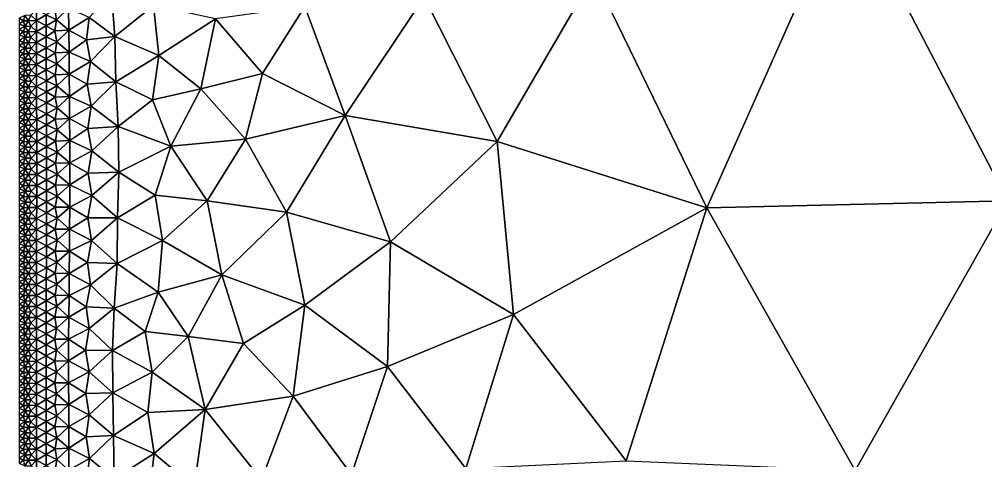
# Model space of a CAD drawing. Header units: metres. Extents: x 2 to 72, y -280 to 0.
# Drawn here: x 2 to 37.25, y -84.95 to -68.87 of the extents above; entities that cross this region are included whole.
import ezdxf

# ---------------------------------------------------------------- set-up
doc = ezdxf.new("R2010")
doc.units = ezdxf.units.M

msp = doc.modelspace()

# ---------------------------------------------------------------- linework, layer by layer
at = {"layer": 'layer', "color": 0}
for points in [[(27.0838, -75.7452), (32.2014, -64.2496), (22.9577, -67.2594)], [(38.0548, -75.4838), (32.2014, -64.2496), (27.0838, -75.7452)], [(38.0548, -75.4838), (44.5518, -65.1268), (32.2014, -64.2496)], [(19.4345, -73.3262), (22.9577, -67.2594), (16.7648, -68.0529)], [(27.0838, -75.7452), (22.9577, -67.2594), (19.4345, -73.3262)], [(5.35803, -67.9133), (4.5479, -68.8042), (5.48902, -69.5023)], [(5.35803, -67.9133), (5.48902, -69.5023), (6.8979, -68.3701)], [(6.8979, -68.3701), (5.48902, -69.5023), (7.08525, -70.1872)], [(6.8979, -68.3701), (7.08525, -70.1872), (9.15639, -68.8536)], [(16.7648, -68.0529), (12.4167, -68.4081), (13.889, -72.3788)], [(19.4345, -73.3262), (16.7648, -68.0529), (13.889, -72.3788)], [(2.19867, -68.7274), (2, -68.8311), (2.14656, -68.9286)], [(2.19867, -68.7274), (2.14656, -68.9286), (2.33674, -68.9249)], [(2.19867, -68.7274), (2.33674, -68.9249), (2.42525, -68.7229)], [(2.42525, -68.7229), (2.33674, -68.9249), (2.62935, -68.9178)], [(2.62877, -68.5176), (2.42525, -68.7229), (2.62935, -68.9178)], [(2.62877, -68.5176), (2.62935, -68.9178), (2.97971, -68.7072)], [(2.97971, -68.7072), (2.62935, -68.9178), (2.98101, -69.1074)], [(3.29538, -68.4957), (2.97971, -68.7072), (3.36049, -68.8919)], [(2.97971, -68.7072), (2.98101, -69.1074), (3.36049, -68.8919)], [(3.29538, -68.4957), (3.36049, -68.8919), (3.79337, -68.4676)], [(3.79337, -68.4676), (3.36049, -68.8919), (3.80518, -69.2669)], [(3.79337, -68.4676), (3.80518, -69.2669), (4.5479, -68.8042)], [(10.8763, -70.8496), (12.4167, -68.4081), (9.15639, -68.8536)], [(13.889, -72.3788), (12.4167, -68.4081), (10.8763, -70.8496)], [(2, -68.8311), (2, -69.0312), (2.14656, -68.9286)], [(2.14656, -68.9286), (2, -69.0312), (2.19878, -69.1277)], [(2, -69.0312), (2, -69.2314), (2.19878, -69.1277)], [(2.14656, -68.9286), (2.19878, -69.1277), (2.33674, -68.9249)], [(2.33674, -68.9249), (2.19878, -69.1277), (2.42552, -69.1232)], [(2.33674, -68.9249), (2.42552, -69.1232), (2.62935, -68.9178)], [(2.62935, -68.9178), (2.42552, -69.1232), (2.62988, -69.3182)], [(2.62935, -68.9178), (2.62988, -69.3182), (2.98101, -69.1074)], [(3.36049, -68.8919), (2.98101, -69.1074), (3.30033, -69.2959)], [(3.36049, -68.8919), (3.30033, -69.2959), (3.80518, -69.2669)], [(4.5479, -68.8042), (3.80518, -69.2669), (4.44763, -69.6187)], [(4.5479, -68.8042), (4.44763, -69.6187), (5.48902, -69.5023)], [(9.15639, -68.8536), (7.08525, -70.1872), (8.61747, -71.4013)], [(10.8763, -70.8496), (9.15639, -68.8536), (8.61747, -71.4013)], [(2.19878, -69.1277), (2, -69.2314), (2.14663, -69.3289)], [(2, -69.2314), (2, -69.4315), (2.14663, -69.3289)], [(2.14663, -69.3289), (2, -69.4315), (2.19888, -69.528)], [(2, -69.4315), (2, -69.6317), (2.19888, -69.528)], [(2.19878, -69.1277), (2.14663, -69.3289), (2.33693, -69.3252)], [(2.14663, -69.3289), (2.19888, -69.528), (2.33693, -69.3252)], [(2.19878, -69.1277), (2.33693, -69.3252), (2.42552, -69.1232)], [(2.33693, -69.3252), (2.19888, -69.528), (2.42576, -69.5236)], [(2.42552, -69.1232), (2.33693, -69.3252), (2.62988, -69.3182)], [(2.33693, -69.3252), (2.42576, -69.5236), (2.62988, -69.3182)], [(2.62988, -69.3182), (2.42576, -69.5236), (2.63035, -69.7186)], [(2.98101, -69.1074), (2.62988, -69.3182), (2.98229, -69.5079)], [(2.62988, -69.3182), (2.63035, -69.7186), (2.98229, -69.5079)], [(2.98101, -69.1074), (2.98229, -69.5079), (3.30033, -69.2959)], [(3.30033, -69.2959), (2.98229, -69.5079), (3.36583, -69.6928)], [(3.30033, -69.2959), (3.36583, -69.6928), (3.80518, -69.2669)], [(3.80518, -69.2669), (3.36583, -69.6928), (3.81496, -70.0693)], [(3.80518, -69.2669), (3.81496, -70.0693), (4.44763, -69.6187)], [(2.19888, -69.528), (2, -69.6317), (2.14669, -69.7293)], [(2, -69.6317), (2, -69.8319), (2.14669, -69.7293)], [(2.14669, -69.7293), (2, -69.8319), (2.19897, -69.9284)], [(2.19888, -69.528), (2.14669, -69.7293), (2.3371, -69.7256)], [(2.14669, -69.7293), (2.19897, -69.9284), (2.3371, -69.7256)], [(2.19888, -69.528), (2.3371, -69.7256), (2.42576, -69.5236)], [(2.3371, -69.7256), (2.19897, -69.9284), (2.42597, -69.924)], [(2.42576, -69.5236), (2.3371, -69.7256), (2.63035, -69.7186)], [(2.3371, -69.7256), (2.42597, -69.924), (2.63035, -69.7186)], [(2.63035, -69.7186), (2.42597, -69.924), (2.63075, -70.119)], [(2.98229, -69.5079), (2.63035, -69.7186), (2.98331, -69.9084)], [(2.63035, -69.7186), (2.63075, -70.119), (2.98331, -69.9084)], [(2.98229, -69.5079), (2.98331, -69.9084), (3.36583, -69.6928)], [(3.36583, -69.6928), (2.98331, -69.9084), (3.30427, -70.0974)], [(3.36583, -69.6928), (3.30427, -70.0974), (3.81496, -70.0693)], [(4.44763, -69.6187), (3.81496, -70.0693), (4.59206, -70.413)], [(4.44763, -69.6187), (4.59206, -70.413), (5.48902, -69.5023)], [(5.48902, -69.5023), (4.59206, -70.413), (5.52477, -71.1451)], [(5.48902, -69.5023), (5.52477, -71.1451), (7.08525, -70.1872)], [(2, -69.8319), (2, -70.032), (2.19897, -69.9284)], [(2.19897, -69.9284), (2, -70.032), (2.14674, -70.1296)], [(2, -70.032), (2, -70.2322), (2.14674, -70.1296)], [(2.14674, -70.1296), (2, -70.2322), (2.19904, -70.3287)], [(2.19897, -69.9284), (2.14674, -70.1296), (2.33724, -70.126)], [(2.14674, -70.1296), (2.19904, -70.3287), (2.33724, -70.126)], [(2.19897, -69.9284), (2.33724, -70.126), (2.42597, -69.924)], [(2.33724, -70.126), (2.19904, -70.3287), (2.42614, -70.3244)], [(2.42597, -69.924), (2.33724, -70.126), (2.63075, -70.119)], [(2.33724, -70.126), (2.42614, -70.3244), (2.63075, -70.119)], [(2.63075, -70.119), (2.42614, -70.3244), (2.63108, -70.5195)], [(2.98331, -69.9084), (2.63075, -70.119), (2.98424, -70.3091)], [(2.63075, -70.119), (2.63108, -70.5195), (2.98424, -70.3091)], [(2.98331, -69.9084), (2.98424, -70.3091), (3.30427, -70.0974)], [(3.30427, -70.0974), (2.98424, -70.3091), (3.36976, -70.4949)], [(3.30427, -70.0974), (3.36976, -70.4949), (3.81496, -70.0693)], [(3.81496, -70.0693), (3.36976, -70.4949), (3.8214, -70.8736)], [(3.81496, -70.0693), (3.8214, -70.8736), (4.59206, -70.413)], [(2, -70.2322), (2, -70.4323), (2.19904, -70.3287)], [(2.19904, -70.3287), (2, -70.4323), (2.14678, -70.5299)], [(2, -70.4323), (2, -70.6325), (2.14678, -70.5299)], [(2.19904, -70.3287), (2.14678, -70.5299), (2.33736, -70.5264)], [(2.19904, -70.3287), (2.33736, -70.5264), (2.42614, -70.3244)], [(2.42614, -70.3244), (2.33736, -70.5264), (2.63108, -70.5195)], [(2.98424, -70.3091), (2.63108, -70.5195), (2.98496, -70.7099)], [(2.98424, -70.3091), (2.98496, -70.7099), (3.36976, -70.4949)], [(3.36976, -70.4949), (2.98496, -70.7099), (3.30701, -70.8997)], [(3.36976, -70.4949), (3.30701, -70.8997), (3.8214, -70.8736)], [(4.59206, -70.413), (3.8214, -70.8736), (4.47244, -71.2358)], [(4.59206, -70.413), (4.47244, -71.2358), (5.52477, -71.1451)], [(7.08525, -70.1872), (5.52477, -71.1451), (6.86195, -71.806)], [(7.08525, -70.1872), (6.86195, -71.806), (8.61747, -71.4013)], [(2.14678, -70.5299), (2, -70.6325), (2.1991, -70.7291)], [(2, -70.6325), (2, -70.8327), (2.1991, -70.7291)], [(2.1991, -70.7291), (2, -70.8327), (2.14682, -70.9303)], [(2, -70.8327), (2, -71.0328), (2.14682, -70.9303)], [(2.14678, -70.5299), (2.1991, -70.7291), (2.33736, -70.5264)], [(2.1991, -70.7291), (2.14682, -70.9303), (2.33747, -70.9267)], [(2.33736, -70.5264), (2.1991, -70.7291), (2.42629, -70.7248)], [(2.1991, -70.7291), (2.33747, -70.9267), (2.42629, -70.7248)], [(2.33736, -70.5264), (2.42629, -70.7248), (2.63108, -70.5195)], [(2.42629, -70.7248), (2.33747, -70.9267), (2.63139, -70.9201)], [(2.63108, -70.5195), (2.42629, -70.7248), (2.63139, -70.9201)], [(2.63108, -70.5195), (2.63139, -70.9201), (2.98496, -70.7099)], [(2.98496, -70.7099), (2.63139, -70.9201), (2.98573, -71.1107)], [(2.98496, -70.7099), (2.98573, -71.1107), (3.30701, -70.8997)], [(10.2521, -73.2364), (10.8763, -70.8496), (8.61747, -71.4013)], [(13.889, -72.3788), (10.8763, -70.8496), (10.2521, -73.2364)], [(2.14682, -70.9303), (2, -71.0328), (2.19916, -71.1295)], [(2, -71.0328), (2, -71.233), (2.19916, -71.1295)], [(2.19916, -71.1295), (2, -71.233), (2.14686, -71.3306)], [(2.14682, -70.9303), (2.19916, -71.1295), (2.33747, -70.9267)], [(2.19916, -71.1295), (2.14686, -71.3306), (2.33758, -71.3271)], [(2.33747, -70.9267), (2.19916, -71.1295), (2.42644, -71.1252)], [(2.19916, -71.1295), (2.33758, -71.3271), (2.42644, -71.1252)], [(2.33747, -70.9267), (2.42644, -71.1252), (2.63139, -70.9201)], [(2.42644, -71.1252), (2.33758, -71.3271), (2.6317, -71.3206)], [(2.63139, -70.9201), (2.42644, -71.1252), (2.6317, -71.3206)], [(2.63139, -70.9201), (2.6317, -71.3206), (2.98573, -71.1107)], [(2.98573, -71.1107), (2.6317, -71.3206), (2.98647, -71.5115)], [(3.30701, -70.8997), (2.98573, -71.1107), (3.373, -71.2976)], [(2.98573, -71.1107), (2.98647, -71.5115), (3.373, -71.2976)], [(3.30701, -70.8997), (3.373, -71.2976), (3.8214, -70.8736)], [(3.8214, -70.8736), (3.373, -71.2976), (3.8283, -71.6787)], [(3.8214, -70.8736), (3.8283, -71.6787), (4.47244, -71.2358)], [(4.47244, -71.2358), (4.62318, -72.0342), (5.52477, -71.1451)], [(5.52477, -71.1451), (4.62318, -72.0342), (5.60612, -72.7812)], [(5.52477, -71.1451), (5.60612, -72.7812), (6.86195, -71.806)], [(2, -71.233), (2, -71.4331), (2.14686, -71.3306)], [(2.14686, -71.3306), (2, -71.4331), (2.19923, -71.5298)], [(2, -71.4331), (2, -71.6333), (2.19923, -71.5298)], [(2.19923, -71.5298), (2, -71.6333), (2.1469, -71.731)], [(2.14686, -71.3306), (2.19923, -71.5298), (2.33758, -71.3271)], [(2.19923, -71.5298), (2.1469, -71.731), (2.3377, -71.7275)], [(2.33758, -71.3271), (2.19923, -71.5298), (2.42659, -71.5256)], [(2.19923, -71.5298), (2.3377, -71.7275), (2.42659, -71.5256)], [(2.33758, -71.3271), (2.42659, -71.5256), (2.6317, -71.3206)], [(2.42659, -71.5256), (2.3377, -71.7275), (2.63203, -71.7211)], [(2.6317, -71.3206), (2.42659, -71.5256), (2.63203, -71.7211)], [(2.6317, -71.3206), (2.63203, -71.7211), (2.98647, -71.5115)], [(2.98647, -71.5115), (2.63203, -71.7211), (2.98729, -71.9123)], [(3.373, -71.2976), (2.98647, -71.5115), (3.30982, -71.7021)], [(2.98647, -71.5115), (2.98729, -71.9123), (3.30982, -71.7021)], [(3.373, -71.2976), (3.30982, -71.7021), (3.8283, -71.6787)], [(4.47244, -71.2358), (3.8283, -71.6787), (4.62318, -72.0342)], [(6.86195, -71.806), (7.52946, -73.4896), (8.61747, -71.4013)], [(8.61747, -71.4013), (7.52946, -73.4896), (10.2521, -73.2364)], [(2, -71.6333), (2, -71.8335), (2.1469, -71.731)], [(2.1469, -71.731), (2, -71.8335), (2.19929, -71.9302)], [(2, -71.8335), (2, -72.0336), (2.19929, -71.9302)], [(2.1469, -71.731), (2.19929, -71.9302), (2.3377, -71.7275)], [(2.3377, -71.7275), (2.19929, -71.9302), (2.42675, -71.926)], [(2.3377, -71.7275), (2.42675, -71.926), (2.63203, -71.7211)], [(2.63203, -71.7211), (2.42675, -71.926), (2.63235, -72.1216)], [(2.63203, -71.7211), (2.63235, -72.1216), (2.98729, -71.9123)], [(3.30982, -71.7021), (2.98729, -71.9123), (3.37639, -72.1004)], [(3.30982, -71.7021), (3.37639, -72.1004), (3.8283, -71.6787)], [(3.8283, -71.6787), (3.37639, -72.1004), (3.83509, -72.4836)], [(3.8283, -71.6787), (3.83509, -72.4836), (4.62318, -72.0342)], [(6.86195, -71.806), (5.60612, -72.7812), (7.52946, -73.4896)], [(2.19929, -71.9302), (2, -72.0336), (2.14694, -72.1313)], [(2, -72.0336), (2, -72.2338), (2.14694, -72.1313)], [(2.14694, -72.1313), (2, -72.2338), (2.19935, -72.3305)], [(2, -72.2338), (2, -72.4339), (2.19935, -72.3305)], [(2.19929, -71.9302), (2.14694, -72.1313), (2.33782, -72.1279)], [(2.14694, -72.1313), (2.19935, -72.3305), (2.33782, -72.1279)], [(2.19929, -71.9302), (2.33782, -72.1279), (2.42675, -71.926)], [(2.33782, -72.1279), (2.19935, -72.3305), (2.42691, -72.3264)], [(2.42675, -71.926), (2.33782, -72.1279), (2.63235, -72.1216)], [(2.33782, -72.1279), (2.42691, -72.3264), (2.63235, -72.1216)], [(2.63235, -72.1216), (2.42691, -72.3264), (2.63266, -72.5222)], [(2.98729, -71.9123), (2.63235, -72.1216), (2.98803, -72.3131)], [(2.63235, -72.1216), (2.63266, -72.5222), (2.98803, -72.3131)], [(2.98729, -71.9123), (2.98803, -72.3131), (3.37639, -72.1004)], [(3.37639, -72.1004), (2.98803, -72.3131), (3.31262, -72.5046)], [(3.37639, -72.1004), (3.31262, -72.5046), (3.83509, -72.4836)], [(4.62318, -72.0342), (3.83509, -72.4836), (4.50293, -72.8545)], [(4.62318, -72.0342), (4.50293, -72.8545), (5.60612, -72.7812)], [(2.19935, -72.3305), (2, -72.4339), (2.14698, -72.5317)], [(2, -72.4339), (2, -72.6341), (2.14698, -72.5317)], [(2.14698, -72.5317), (2, -72.6341), (2.19941, -72.7309)], [(2.19935, -72.3305), (2.14698, -72.5317), (2.33793, -72.5283)], [(2.14698, -72.5317), (2.19941, -72.7309), (2.33793, -72.5283)], [(2.19935, -72.3305), (2.33793, -72.5283), (2.42691, -72.3264)], [(2.33793, -72.5283), (2.19941, -72.7309), (2.42704, -72.7269)], [(2.42691, -72.3264), (2.33793, -72.5283), (2.63266, -72.5222)], [(2.33793, -72.5283), (2.42704, -72.7269), (2.63266, -72.5222)], [(2.63266, -72.5222), (2.42704, -72.7269), (2.63291, -72.9227)], [(2.98803, -72.3131), (2.63266, -72.5222), (2.98875, -72.714)], [(2.63266, -72.5222), (2.63291, -72.9227), (2.98875, -72.714)], [(2.98803, -72.3131), (2.98875, -72.714), (3.31262, -72.5046)], [(3.31262, -72.5046), (2.98875, -72.714), (3.37941, -72.9034)], [(3.31262, -72.5046), (3.37941, -72.9034), (3.83509, -72.4836)], [(3.83509, -72.4836), (3.37941, -72.9034), (3.84047, -73.2896)], [(3.83509, -72.4836), (3.84047, -73.2896), (4.50293, -72.8545)], [(11.743, -75.9024), (13.889, -72.3788), (10.2521, -73.2364)], [(15.5427, -76.9798), (13.889, -72.3788), (11.743, -75.9024)], [(15.5427, -76.9798), (19.4345, -73.3262), (13.889, -72.3788)], [(2, -72.6341), (2, -72.8343), (2.19941, -72.7309)], [(2.19941, -72.7309), (2, -72.8343), (2.14701, -72.932)], [(2, -72.8343), (2, -73.0344), (2.14701, -72.932)], [(2.14701, -72.932), (2, -73.0344), (2.19945, -73.1313)], [(2.19941, -72.7309), (2.14701, -72.932), (2.33803, -72.9287)], [(2.14701, -72.932), (2.19945, -73.1313), (2.33803, -72.9287)], [(2.19941, -72.7309), (2.33803, -72.9287), (2.42704, -72.7269)], [(2.33803, -72.9287), (2.19945, -73.1313), (2.42715, -73.1273)], [(2.42704, -72.7269), (2.33803, -72.9287), (2.63291, -72.9227)], [(2.33803, -72.9287), (2.42715, -73.1273), (2.63291, -72.9227)], [(2.63291, -72.9227), (2.42715, -73.1273), (2.63309, -73.3233)], [(2.98875, -72.714), (2.63291, -72.9227), (2.98929, -73.1149)], [(2.63291, -72.9227), (2.63309, -73.3233), (2.98929, -73.1149)], [(2.98875, -72.714), (2.98929, -73.1149), (3.37941, -72.9034)], [(3.37941, -72.9034), (2.98929, -73.1149), (3.31474, -73.3074)], [(3.37941, -72.9034), (3.31474, -73.3074), (3.84047, -73.2896)], [(4.50293, -72.8545), (3.84047, -73.2896), (4.6488, -73.66)], [(4.50293, -72.8545), (4.6488, -73.66), (5.60612, -72.7812)], [(5.60612, -72.7812), (4.6488, -73.66), (5.62721, -74.4429)], [(5.60612, -72.7812), (5.62721, -74.4429), (7.52946, -73.4896)], [(2, -73.0344), (2, -73.2346), (2.19945, -73.1313)], [(2.19945, -73.1313), (2, -73.2346), (2.14703, -73.3324)], [(2, -73.2346), (2, -73.4347), (2.14703, -73.3324)], [(2.19945, -73.1313), (2.14703, -73.3324), (2.33809, -73.3291)], [(2.19945, -73.1313), (2.33809, -73.3291), (2.42715, -73.1273)], [(2.42715, -73.1273), (2.33809, -73.3291), (2.63309, -73.3233)], [(2.98929, -73.1149), (2.63309, -73.3233), (2.98967, -73.5159)], [(2.98929, -73.1149), (2.98967, -73.5159), (3.31474, -73.3074)], [(3.31474, -73.3074), (2.98967, -73.5159), (3.38111, -73.7068)], [(3.31474, -73.3074), (3.38111, -73.7068), (3.84047, -73.2896)], [(3.84047, -73.2896), (3.38111, -73.7068), (3.8423, -74.0961)], [(3.84047, -73.2896), (3.8423, -74.0961), (4.6488, -73.66)], [(7.52946, -73.4896), (8.84688, -75.4799), (10.2521, -73.2364)], [(11.743, -75.9024), (10.2521, -73.2364), (8.84688, -75.4799)], [(2.14703, -73.3324), (2, -73.4347), (2.19948, -73.5316)], [(2, -73.4347), (2, -73.6349), (2.19948, -73.5316)], [(2.19948, -73.5316), (2, -73.6349), (2.14704, -73.7327)], [(2, -73.6349), (2, -73.8351), (2.14704, -73.7327)], [(2.14703, -73.3324), (2.19948, -73.5316), (2.33809, -73.3291)], [(2.19948, -73.5316), (2.14704, -73.7327), (2.33812, -73.7296)], [(2.33809, -73.3291), (2.19948, -73.5316), (2.42721, -73.5277)], [(2.19948, -73.5316), (2.33812, -73.7296), (2.42721, -73.5277)], [(2.33809, -73.3291), (2.42721, -73.5277), (2.63309, -73.3233)], [(2.42721, -73.5277), (2.33812, -73.7296), (2.63319, -73.7239)], [(2.63309, -73.3233), (2.42721, -73.5277), (2.63319, -73.7239)], [(2.63309, -73.3233), (2.63319, -73.7239), (2.98967, -73.5159)], [(2.98967, -73.5159), (2.63319, -73.7239), (2.98981, -73.9168)], [(2.98967, -73.5159), (2.98981, -73.9168), (3.38111, -73.7068)], [(4.6488, -73.66), (3.8423, -74.0961), (4.51154, -74.481)], [(4.6488, -73.66), (4.51154, -74.481), (5.62721, -74.4429)], [(7.52946, -73.4896), (5.62721, -74.4429), (6.95228, -75.2819)], [(7.52946, -73.4896), (6.95228, -75.2819), (8.84688, -75.4799)], [(20.0221, -79.6246), (19.4345, -73.3262), (15.5427, -76.9798)], [(20.0221, -79.6246), (27.0838, -75.7452), (19.4345, -73.3262)], [(2.14704, -73.7327), (2, -73.8351), (2.19949, -73.932)], [(2, -73.8351), (2, -74.0352), (2.19949, -73.932)], [(2.19949, -73.932), (2, -74.0352), (2.14704, -74.1331)], [(2.14704, -73.7327), (2.19949, -73.932), (2.33812, -73.7296)], [(2.19949, -73.932), (2.14704, -74.1331), (2.33812, -74.13)], [(2.33812, -73.7296), (2.19949, -73.932), (2.42723, -73.9282)], [(2.19949, -73.932), (2.33812, -74.13), (2.42723, -73.9282)], [(2.33812, -73.7296), (2.42723, -73.9282), (2.63319, -73.7239)], [(2.42723, -73.9282), (2.33812, -74.13), (2.63319, -74.1245)], [(2.63319, -73.7239), (2.42723, -73.9282), (2.63319, -74.1245)], [(2.63319, -73.7239), (2.63319, -74.1245), (2.98981, -73.9168)], [(2.98981, -73.9168), (2.63319, -74.1245), (2.98976, -74.3179)], [(2.98981, -73.9168), (2.98976, -74.3179), (3.31537, -74.1104)], [(3.38111, -73.7068), (2.98981, -73.9168), (3.31537, -74.1104)], [(3.38111, -73.7068), (3.31537, -74.1104), (3.8423, -74.0961)], [(2, -74.0352), (2, -74.2354), (2.14704, -74.1331)], [(2.14704, -74.1331), (2, -74.2354), (2.19948, -74.3324)], [(2, -74.2354), (2, -74.4355), (2.19948, -74.3324)], [(2.19948, -74.3324), (2, -74.4355), (2.14703, -74.5334)], [(2.19948, -74.3324), (2.14703, -74.5334), (2.33809, -74.5304)], [(2.14704, -74.1331), (2.19948, -74.3324), (2.33812, -74.13)], [(2.33812, -74.13), (2.19948, -74.3324), (2.42721, -74.3287)], [(2.19948, -74.3324), (2.33809, -74.5304), (2.42721, -74.3287)], [(2.42721, -74.3287), (2.33809, -74.5304), (2.63312, -74.5251)], [(2.33812, -74.13), (2.42721, -74.3287), (2.63319, -74.1245)], [(2.63319, -74.1245), (2.42721, -74.3287), (2.63312, -74.5251)], [(2.63319, -74.1245), (2.63312, -74.5251), (2.98976, -74.3179)], [(2.98976, -74.3179), (2.63312, -74.5251), (2.98954, -74.719)], [(2.98976, -74.3179), (2.98954, -74.719), (3.38107, -74.5105)], [(3.31537, -74.1104), (2.98976, -74.3179), (3.38107, -74.5105)], [(3.31537, -74.1104), (3.38107, -74.5105), (3.8423, -74.0961)], [(3.8423, -74.0961), (3.38107, -74.5105), (3.84084, -74.9035)], [(3.8423, -74.0961), (3.84084, -74.9035), (4.51154, -74.481)], [(2, -74.4355), (2, -74.6357), (2.14703, -74.5334)], [(2.14703, -74.5334), (2, -74.6357), (2.19945, -74.7328)], [(2, -74.6357), (2, -74.8359), (2.19945, -74.7328)], [(2.14703, -74.5334), (2.19945, -74.7328), (2.33809, -74.5304)], [(2.33809, -74.5304), (2.19945, -74.7328), (2.42716, -74.7291)], [(2.19945, -74.7328), (2.33804, -74.9309), (2.42716, -74.7291)], [(2.42716, -74.7291), (2.33804, -74.9309), (2.63299, -74.9258)], [(2.33809, -74.5304), (2.42716, -74.7291), (2.63312, -74.5251)], [(2.63312, -74.5251), (2.42716, -74.7291), (2.63299, -74.9258)], [(2.63312, -74.5251), (2.63299, -74.9258), (2.98954, -74.719)], [(2.98954, -74.719), (2.63299, -74.9258), (2.9892, -75.1201)], [(2.98954, -74.719), (2.9892, -75.1201), (3.31463, -74.9138)], [(3.38107, -74.5105), (2.98954, -74.719), (3.31463, -74.9138)], [(3.38107, -74.5105), (3.31463, -74.9138), (3.84084, -74.9035)], [(4.51154, -74.481), (3.84084, -74.9035), (4.64263, -75.2925)], [(4.51154, -74.481), (4.64263, -75.2925), (5.62721, -74.4429)], [(5.62721, -74.4429), (4.64263, -75.2925), (5.58111, -76.1054)], [(5.62721, -74.4429), (5.58111, -76.1054), (6.95228, -75.2819)], [(2.19945, -74.7328), (2, -74.8359), (2.14701, -74.9338)], [(2, -74.8359), (2, -75.036), (2.14701, -74.9338)], [(2.14701, -74.9338), (2, -75.036), (2.19942, -75.1332)], [(2, -75.036), (2, -75.2362), (2.19942, -75.1332)], [(2.19945, -74.7328), (2.14701, -74.9338), (2.33804, -74.9309)], [(2.14701, -74.9338), (2.19942, -75.1332), (2.33804, -74.9309)], [(2.33804, -74.9309), (2.19942, -75.1332), (2.42708, -75.1296)], [(2.33804, -74.9309), (2.42708, -75.1296), (2.63299, -74.9258)], [(2.63299, -74.9258), (2.42708, -75.1296), (2.63284, -75.3264)], [(2.63299, -74.9258), (2.63284, -75.3264), (2.9892, -75.1201)], [(3.31463, -74.9138), (2.9892, -75.1201), (3.37975, -75.3144)], [(3.31463, -74.9138), (3.37975, -75.3144), (3.84084, -74.9035)], [(3.84084, -74.9035), (3.37975, -75.3144), (3.83745, -75.7107)], [(3.84084, -74.9035), (3.83745, -75.7107), (4.64263, -75.2925)], [(2.19942, -75.1332), (2, -75.2362), (2.14699, -75.3342)], [(2, -75.2362), (2, -75.4363), (2.14699, -75.3342)], [(2.14699, -75.3342), (2, -75.4363), (2.19939, -75.5335)], [(2.19942, -75.1332), (2.14699, -75.3342), (2.33798, -75.3313)], [(2.14699, -75.3342), (2.19939, -75.5335), (2.33798, -75.3313)], [(2.33798, -75.3313), (2.19939, -75.5335), (2.427, -75.5301)], [(2.19942, -75.1332), (2.33798, -75.3313), (2.42708, -75.1296)], [(2.42708, -75.1296), (2.33798, -75.3313), (2.63284, -75.3264)], [(2.33798, -75.3313), (2.427, -75.5301), (2.63284, -75.3264)], [(2.63284, -75.3264), (2.427, -75.5301), (2.63267, -75.727)], [(2.63284, -75.3264), (2.63267, -75.727), (2.98881, -75.5211)], [(2.9892, -75.1201), (2.63284, -75.3264), (2.98881, -75.5211)], [(2.9892, -75.1201), (2.98881, -75.5211), (3.37975, -75.3144)], [(3.37975, -75.3144), (2.98881, -75.5211), (3.31319, -75.7172)], [(3.37975, -75.3144), (3.31319, -75.7172), (3.83745, -75.7107)], [(4.64263, -75.2925), (3.83745, -75.7107), (4.49615, -76.1098)], [(4.64263, -75.2925), (4.49615, -76.1098), (5.58111, -76.1054)], [(6.95228, -75.2819), (5.58111, -76.1054), (7.22832, -76.9306)], [(6.95228, -75.2819), (7.22832, -76.9306), (8.84688, -75.4799)], [(2, -75.4363), (2, -75.6365), (2.19939, -75.5335)], [(2.19939, -75.5335), (2, -75.6365), (2.14697, -75.7345)], [(2, -75.6365), (2, -75.8367), (2.14697, -75.7345)], [(2.14697, -75.7345), (2, -75.8367), (2.19936, -75.9339)], [(2.19939, -75.5335), (2.14697, -75.7345), (2.33792, -75.7317)], [(2.14697, -75.7345), (2.19936, -75.9339), (2.33792, -75.7317)], [(2.33792, -75.7317), (2.19936, -75.9339), (2.42692, -75.9306)], [(2.19939, -75.5335), (2.33792, -75.7317), (2.427, -75.5301)], [(2.427, -75.5301), (2.33792, -75.7317), (2.63267, -75.727)], [(2.33792, -75.7317), (2.42692, -75.9306), (2.63267, -75.727)], [(2.63267, -75.727), (2.42692, -75.9306), (2.6325, -76.1277)], [(2.63267, -75.727), (2.6325, -76.1277), (2.98839, -75.9222)], [(2.98881, -75.5211), (2.63267, -75.727), (2.98839, -75.9222)], [(2.98881, -75.5211), (2.98839, -75.9222), (3.31319, -75.7172)], [(3.31319, -75.7172), (2.98839, -75.9222), (3.378, -76.1184)], [(3.31319, -75.7172), (3.378, -76.1184), (3.83745, -75.7107)], [(3.83745, -75.7107), (3.378, -76.1184), (3.83383, -76.5184)], [(3.83745, -75.7107), (3.83383, -76.5184), (4.49615, -76.1098)], [(8.84688, -75.4799), (7.22832, -76.9306), (9.39027, -78.1876)], [(9.39027, -78.1876), (11.743, -75.9024), (8.84688, -75.4799)], [(24.1344, -84.9625), (27.0838, -75.7452), (20.0221, -79.6246)], [(32.4915, -85.3117), (27.0838, -75.7452), (24.1344, -84.9625)], [(32.4915, -85.3117), (38.0548, -75.4838), (27.0838, -75.7452)], [(42.9375, -86.2219), (38.0548, -75.4838), (32.4915, -85.3117)], [(2, -75.8367), (2, -76.0368), (2.19936, -75.9339)], [(2.19936, -75.9339), (2, -76.0368), (2.14695, -76.1349)], [(2, -76.0368), (2, -76.237), (2.14695, -76.1349)], [(2.14695, -76.1349), (2, -76.237), (2.19933, -76.3343)], [(2.19936, -75.9339), (2.14695, -76.1349), (2.33786, -76.1322)], [(2.14695, -76.1349), (2.19933, -76.3343), (2.33786, -76.1322)], [(2.33786, -76.1322), (2.19933, -76.3343), (2.42685, -76.331)], [(2.19936, -75.9339), (2.33786, -76.1322), (2.42692, -75.9306)], [(2.42692, -75.9306), (2.33786, -76.1322), (2.6325, -76.1277)], [(2.33786, -76.1322), (2.42685, -76.331), (2.6325, -76.1277)], [(2.6325, -76.1277), (2.42685, -76.331), (2.63233, -76.5283)], [(2.6325, -76.1277), (2.63233, -76.5283), (2.988, -76.3233)], [(2.98839, -75.9222), (2.6325, -76.1277), (2.988, -76.3233)], [(2.98839, -75.9222), (2.988, -76.3233), (3.378, -76.1184)], [(3.378, -76.1184), (2.988, -76.3233), (3.31172, -76.5207)], [(3.378, -76.1184), (3.31172, -76.5207), (3.83383, -76.5184)], [(4.49615, -76.1098), (3.83383, -76.5184), (4.62679, -76.9265)], [(4.49615, -76.1098), (4.62679, -76.9265), (5.58111, -76.1054)], [(5.58111, -76.1054), (4.62679, -76.9265), (5.56868, -77.7734)], [(5.58111, -76.1054), (5.56868, -77.7734), (7.22832, -76.9306)], [(12.4197, -79.2813), (11.743, -75.9024), (9.39027, -78.1876)], [(12.4197, -79.2813), (15.5427, -76.9798), (11.743, -75.9024)], [(2, -76.237), (2, -76.4371), (2.19933, -76.3343)], [(2.19933, -76.3343), (2, -76.4371), (2.14693, -76.5353)], [(2, -76.4371), (2, -76.6373), (2.14693, -76.5353)], [(2.19933, -76.3343), (2.14693, -76.5353), (2.33781, -76.5326)], [(2.19933, -76.3343), (2.33781, -76.5326), (2.42685, -76.331)], [(2.42685, -76.331), (2.33781, -76.5326), (2.63233, -76.5283)], [(2.988, -76.3233), (2.63233, -76.5283), (2.98757, -76.7244)], [(2.988, -76.3233), (2.98757, -76.7244), (3.31172, -76.5207)], [(2.14693, -76.5353), (2, -76.6373), (2.19929, -76.7347)], [(2, -76.6373), (2, -76.8375), (2.19929, -76.7347)], [(2.19929, -76.7347), (2, -76.8375), (2.1469, -76.9356)], [(2, -76.8375), (2, -77.0376), (2.1469, -76.9356)], [(2.19929, -76.7347), (2.1469, -76.9356), (2.33774, -76.933)], [(2.14693, -76.5353), (2.19929, -76.7347), (2.33781, -76.5326)], [(2.33781, -76.5326), (2.19929, -76.7347), (2.42676, -76.7315)], [(2.19929, -76.7347), (2.33774, -76.933), (2.42676, -76.7315)], [(2.42676, -76.7315), (2.33774, -76.933), (2.63214, -76.9289)], [(2.33781, -76.5326), (2.42676, -76.7315), (2.63233, -76.5283)], [(2.63233, -76.5283), (2.42676, -76.7315), (2.63214, -76.9289)], [(2.63233, -76.5283), (2.63214, -76.9289), (2.98757, -76.7244)], [(2.98757, -76.7244), (2.63214, -76.9289), (2.98711, -77.1253)], [(2.98757, -76.7244), (2.98711, -77.1253), (3.3762, -76.9222)], [(3.31172, -76.5207), (2.98757, -76.7244), (3.3762, -76.9222)], [(3.31172, -76.5207), (3.3762, -76.9222), (3.83383, -76.5184)], [(3.83383, -76.5184), (3.3762, -76.9222), (3.83002, -77.3249)], [(3.83383, -76.5184), (3.83002, -77.3249), (4.62679, -76.9265)], [(2.1469, -76.9356), (2, -77.0376), (2.19925, -77.1351)], [(2, -77.0376), (2, -77.2378), (2.19925, -77.1351)], [(2.19925, -77.1351), (2, -77.2378), (2.14687, -77.336)], [(2.19925, -77.1351), (2.14687, -77.336), (2.33765, -77.3334)], [(2.1469, -76.9356), (2.19925, -77.1351), (2.33774, -76.933)], [(2.33774, -76.933), (2.19925, -77.1351), (2.42666, -77.1319)], [(2.19925, -77.1351), (2.33765, -77.3334), (2.42666, -77.1319)], [(2.42666, -77.1319), (2.33765, -77.3334), (2.63191, -77.3295)], [(2.33774, -76.933), (2.42666, -77.1319), (2.63214, -76.9289)], [(2.63214, -76.9289), (2.42666, -77.1319), (2.63191, -77.3295)], [(2.63214, -76.9289), (2.63191, -77.3295), (2.98711, -77.1253)], [(2.98711, -77.1253), (2.63191, -77.3295), (2.98644, -77.5262)], [(2.98711, -77.1253), (2.98644, -77.5262), (3.31002, -77.3237)], [(3.3762, -76.9222), (2.98711, -77.1253), (3.31002, -77.3237)], [(3.3762, -76.9222), (3.31002, -77.3237), (3.83002, -77.3249)], [(4.62679, -76.9265), (3.83002, -77.3249), (4.48255, -77.7374)], [(4.62679, -76.9265), (4.48255, -77.7374), (5.56868, -77.7734)], [(7.22832, -76.9306), (5.56868, -77.7734), (7.06519, -78.8131)], [(7.22832, -76.9306), (7.06519, -78.8131), (9.39027, -78.1876)], [(15.4316, -81.517), (15.5427, -76.9798), (12.4197, -79.2813)], [(15.4316, -81.517), (20.0221, -79.6246), (15.5427, -76.9798)], [(2, -77.2378), (2, -77.438), (2.14687, -77.336)], [(2.14687, -77.336), (2, -77.438), (2.19919, -77.5354)], [(2, -77.438), (2, -77.6381), (2.19919, -77.5354)], [(2.19919, -77.5354), (2, -77.6381), (2.14683, -77.7363)], [(2.19919, -77.5354), (2.14683, -77.7363), (2.33754, -77.7338)], [(2.14687, -77.336), (2.19919, -77.5354), (2.33765, -77.3334)], [(2.33765, -77.3334), (2.19919, -77.5354), (2.42653, -77.5324)], [(2.19919, -77.5354), (2.33754, -77.7338), (2.42653, -77.5324)], [(2.42653, -77.5324), (2.33754, -77.7338), (2.63159, -77.73)], [(2.33765, -77.3334), (2.42653, -77.5324), (2.63191, -77.3295)], [(2.63191, -77.3295), (2.42653, -77.5324), (2.63159, -77.73)], [(2.63191, -77.3295), (2.63159, -77.73), (2.98644, -77.5262)], [(2.98644, -77.5262), (2.63159, -77.73), (2.98565, -77.9269)], [(2.98644, -77.5262), (2.98565, -77.9269), (3.37348, -77.7253)], [(3.31002, -77.3237), (2.98644, -77.5262), (3.37348, -77.7253)], [(3.31002, -77.3237), (3.37348, -77.7253), (3.83002, -77.3249)], [(3.83002, -77.3249), (3.37348, -77.7253), (3.82284, -78.1299)], [(3.83002, -77.3249), (3.82284, -78.1299), (4.48255, -77.7374)], [(2, -77.6381), (2, -77.8383), (2.14683, -77.7363)], [(2.14683, -77.7363), (2, -77.8383), (2.19912, -77.9358)], [(2, -77.8383), (2, -78.0384), (2.19912, -77.9358)], [(2.14683, -77.7363), (2.19912, -77.9358), (2.33754, -77.7338)], [(2.33754, -77.7338), (2.19912, -77.9358), (2.42636, -77.9328)], [(2.33754, -77.7338), (2.42636, -77.9328), (2.63159, -77.73)], [(2.63159, -77.73), (2.42636, -77.9328), (2.63121, -78.1304)], [(2.63159, -77.73), (2.63121, -78.1304), (2.98565, -77.9269)], [(3.37348, -77.7253), (2.98565, -77.9269), (3.30705, -78.126)], [(3.37348, -77.7253), (3.30705, -78.126), (3.82284, -78.1299)], [(4.48255, -77.7374), (3.82284, -78.1299), (4.59434, -78.5488)], [(4.48255, -77.7374), (4.59434, -78.5488), (5.56868, -77.7734)], [(5.56868, -77.7734), (4.59434, -78.5488), (5.45579, -79.3937)], [(5.56868, -77.7734), (5.45579, -79.3937), (7.06519, -78.8131)], [(2.19912, -77.9358), (2, -78.0384), (2.14678, -78.1366)], [(2, -78.0384), (2, -78.2386), (2.14678, -78.1366)], [(2.14678, -78.1366), (2, -78.2386), (2.19904, -78.3361)], [(2, -78.2386), (2, -78.4388), (2.19904, -78.3361)], [(2.19912, -77.9358), (2.14678, -78.1366), (2.3374, -78.1342)], [(2.14678, -78.1366), (2.19904, -78.3361), (2.3374, -78.1342)], [(2.3374, -78.1342), (2.19904, -78.3361), (2.42616, -78.3331)], [(2.19912, -77.9358), (2.3374, -78.1342), (2.42636, -77.9328)], [(2.42636, -77.9328), (2.3374, -78.1342), (2.63121, -78.1304)], [(2.3374, -78.1342), (2.42616, -78.3331), (2.63121, -78.1304)], [(2.63121, -78.1304), (2.42616, -78.3331), (2.63078, -78.5308)], [(2.63121, -78.1304), (2.63078, -78.5308), (2.98464, -78.3275)], [(2.98565, -77.9269), (2.63121, -78.1304), (2.98464, -78.3275)], [(2.98565, -77.9269), (2.98464, -78.3275), (3.30705, -78.126)], [(3.30705, -78.126), (2.98464, -78.3275), (3.36938, -78.5272)], [(3.30705, -78.126), (3.36938, -78.5272), (3.82284, -78.1299)], [(3.82284, -78.1299), (3.36938, -78.5272), (3.81369, -78.9316)], [(3.82284, -78.1299), (3.81369, -78.9316), (4.59434, -78.5488)], [(9.39027, -78.1876), (7.06519, -78.8131), (8.16051, -80.4273)], [(10.1773, -80.687), (9.39027, -78.1876), (8.16051, -80.4273)], [(10.1773, -80.687), (12.4197, -79.2813), (9.39027, -78.1876)], [(2.19904, -78.3361), (2, -78.4388), (2.14672, -78.537)], [(2, -78.4388), (2, -78.6389), (2.14672, -78.537)], [(2.14672, -78.537), (2, -78.6389), (2.19895, -78.7364)], [(2.19904, -78.3361), (2.14672, -78.537), (2.33724, -78.5345)], [(2.14672, -78.537), (2.19895, -78.7364), (2.33724, -78.5345)], [(2.33724, -78.5345), (2.19895, -78.7364), (2.42595, -78.7335)], [(2.19904, -78.3361), (2.33724, -78.5345), (2.42616, -78.3331)], [(2.42616, -78.3331), (2.33724, -78.5345), (2.63078, -78.5308)], [(2.33724, -78.5345), (2.42595, -78.7335), (2.63078, -78.5308)], [(2.63078, -78.5308), (2.42595, -78.7335), (2.63035, -78.9311)], [(2.63078, -78.5308), (2.63035, -78.9311), (2.98363, -78.7279)], [(2.98464, -78.3275), (2.63078, -78.5308), (2.98363, -78.7279)], [(2.98464, -78.3275), (2.98363, -78.7279), (3.36938, -78.5272)], [(3.36938, -78.5272), (2.98363, -78.7279), (3.30324, -78.927)], [(3.36938, -78.5272), (3.30324, -78.927), (3.81369, -78.9316)], [(4.59434, -78.5488), (3.81369, -78.9316), (4.44132, -79.3447)], [(4.59434, -78.5488), (4.44132, -79.3447), (5.45579, -79.3937)], [(2, -78.6389), (2, -78.8391), (2.19895, -78.7364)], [(2.19895, -78.7364), (2, -78.8391), (2.14666, -78.9373)], [(2, -78.8391), (2, -79.0392), (2.14666, -78.9373)], [(2.14666, -78.9373), (2, -79.0392), (2.19887, -79.1367)], [(2.19895, -78.7364), (2.14666, -78.9373), (2.33708, -78.9348)], [(2.14666, -78.9373), (2.19887, -79.1367), (2.33708, -78.9348)], [(2.33708, -78.9348), (2.19887, -79.1367), (2.42574, -79.1337)], [(2.19895, -78.7364), (2.33708, -78.9348), (2.42595, -78.7335)], [(2.42595, -78.7335), (2.33708, -78.9348), (2.63035, -78.9311)], [(2.33708, -78.9348), (2.42574, -79.1337), (2.63035, -78.9311)], [(2.63035, -78.9311), (2.42574, -79.1337), (2.62993, -79.3313)], [(2.63035, -78.9311), (2.62993, -79.3313), (2.98254, -79.1281)], [(2.98363, -78.7279), (2.63035, -78.9311), (2.98254, -79.1281)], [(2.98363, -78.7279), (2.98254, -79.1281), (3.30324, -78.927)], [(3.30324, -78.927), (2.98254, -79.1281), (3.36491, -79.3274)], [(3.30324, -78.927), (3.36491, -79.3274), (3.81369, -78.9316)], [(3.81369, -78.9316), (3.36491, -79.3274), (3.80488, -79.7299)], [(3.81369, -78.9316), (3.80488, -79.7299), (4.44132, -79.3447)], [(7.06519, -78.8131), (5.45579, -79.3937), (6.59032, -80.2447)], [(7.06519, -78.8131), (6.59032, -80.2447), (8.16051, -80.4273)], [(2, -79.0392), (2, -79.2394), (2.19887, -79.1367)], [(2.19887, -79.1367), (2, -79.2394), (2.14661, -79.3376)], [(2, -79.2394), (2, -79.4396), (2.14661, -79.3376)], [(2.19887, -79.1367), (2.14661, -79.3376), (2.33693, -79.3351)], [(2.19887, -79.1367), (2.33693, -79.3351), (2.42574, -79.1337)], [(2.42574, -79.1337), (2.33693, -79.3351), (2.62993, -79.3313)], [(2.98254, -79.1281), (2.62993, -79.3313), (2.98164, -79.5281)], [(2.98254, -79.1281), (2.98164, -79.5281), (3.36491, -79.3274)], [(11.9875, -82.5976), (12.4197, -79.2813), (10.1773, -80.687)], [(11.9875, -82.5976), (15.4316, -81.517), (12.4197, -79.2813)], [(2.14661, -79.3376), (2, -79.4396), (2.19879, -79.537)], [(2, -79.4396), (2, -79.6397), (2.19879, -79.537)], [(2.19879, -79.537), (2, -79.6397), (2.14657, -79.7379)], [(2, -79.6397), (2, -79.8399), (2.14657, -79.7379)], [(2.19879, -79.537), (2.14657, -79.7379), (2.33681, -79.7354)], [(2.14661, -79.3376), (2.19879, -79.537), (2.33693, -79.3351)], [(2.33693, -79.3351), (2.19879, -79.537), (2.42556, -79.534)], [(2.19879, -79.537), (2.33681, -79.7354), (2.42556, -79.534)], [(2.42556, -79.534), (2.33681, -79.7354), (2.62959, -79.7315)], [(2.33693, -79.3351), (2.42556, -79.534), (2.62993, -79.3313)], [(2.62993, -79.3313), (2.42556, -79.534), (2.62959, -79.7315)], [(2.62993, -79.3313), (2.62959, -79.7315), (2.98164, -79.5281)], [(2.98164, -79.5281), (2.62959, -79.7315), (2.98085, -79.9279)], [(2.98164, -79.5281), (2.98085, -79.9279), (3.29973, -79.7265)], [(3.36491, -79.3274), (2.98164, -79.5281), (3.29973, -79.7265)], [(3.36491, -79.3274), (3.29973, -79.7265), (3.80488, -79.7299)], [(4.44132, -79.3447), (3.80488, -79.7299), (4.55277, -80.1404)], [(4.44132, -79.3447), (4.55277, -80.1404), (5.45579, -79.3937)], [(5.45579, -79.3937), (4.55277, -80.1404), (5.40215, -80.9401)], [(5.45579, -79.3937), (5.40215, -80.9401), (6.59032, -80.2447)], [(18.2822, -85.2332), (20.0221, -79.6246), (15.4316, -81.517)], [(24.1344, -84.9625), (20.0221, -79.6246), (18.2822, -85.2332)], [(2.14657, -79.7379), (2, -79.8399), (2.19874, -79.9373)], [(2, -79.8399), (2, -80.04), (2.19874, -79.9373)], [(2.19874, -79.9373), (2, -80.04), (2.14654, -80.1382)], [(2.19874, -79.9373), (2.14654, -80.1382), (2.33672, -80.1356)], [(2.14657, -79.7379), (2.19874, -79.9373), (2.33681, -79.7354)], [(2.33681, -79.7354), (2.19874, -79.9373), (2.42542, -79.9342)], [(2.19874, -79.9373), (2.33672, -80.1356), (2.42542, -79.9342)], [(2.42542, -79.9342), (2.33672, -80.1356), (2.62934, -80.1315)], [(2.33681, -79.7354), (2.42542, -79.9342), (2.62959, -79.7315)], [(2.62959, -79.7315), (2.42542, -79.9342), (2.62934, -80.1315)], [(2.62959, -79.7315), (2.62934, -80.1315), (2.98085, -79.9279)], [(2.98085, -79.9279), (2.62934, -80.1315), (2.98036, -80.3277)], [(2.98085, -79.9279), (2.98036, -80.3277), (3.36154, -80.1262)], [(3.29973, -79.7265), (2.98085, -79.9279), (3.36154, -80.1262)], [(3.29973, -79.7265), (3.36154, -80.1262), (3.80488, -79.7299)], [(3.80488, -79.7299), (3.36154, -80.1262), (3.79977, -80.5256)], [(3.80488, -79.7299), (3.79977, -80.5256), (4.55277, -80.1404)], [(2, -80.04), (2, -80.2402), (2.14654, -80.1382)], [(2.14654, -80.1382), (2, -80.2402), (2.1987, -80.3376)], [(2, -80.2402), (2, -80.4404), (2.1987, -80.3376)], [(2.1987, -80.3376), (2, -80.4404), (2.14652, -80.5384)], [(2.1987, -80.3376), (2.14652, -80.5384), (2.33667, -80.5358)], [(2.14654, -80.1382), (2.1987, -80.3376), (2.33672, -80.1356)], [(2.33672, -80.1356), (2.1987, -80.3376), (2.42533, -80.3344)], [(2.1987, -80.3376), (2.33667, -80.5358), (2.42533, -80.3344)], [(2.42533, -80.3344), (2.33667, -80.5358), (2.62919, -80.5316)], [(2.33672, -80.1356), (2.42533, -80.3344), (2.62934, -80.1315)], [(2.62934, -80.1315), (2.42533, -80.3344), (2.62919, -80.5316)], [(2.62934, -80.1315), (2.62919, -80.5316), (2.98036, -80.3277)], [(2.98036, -80.3277), (2.62919, -80.5316), (2.98003, -80.7273)], [(2.98036, -80.3277), (2.98003, -80.7273), (3.29774, -80.525)], [(3.36154, -80.1262), (2.98036, -80.3277), (3.29774, -80.525)], [(3.36154, -80.1262), (3.29774, -80.525), (3.79977, -80.5256)], [(4.55277, -80.1404), (3.79977, -80.5256), (4.4186, -80.9246)], [(4.55277, -80.1404), (4.4186, -80.9246), (5.40215, -80.9401)], [(6.59032, -80.2447), (5.40215, -80.9401), (6.84326, -81.7225)], [(6.59032, -80.2447), (6.84326, -81.7225), (8.16051, -80.4273)], [(2, -80.4404), (2, -80.6405), (2.14652, -80.5384)], [(2.14652, -80.5384), (2, -80.6405), (2.19868, -80.7378)], [(2, -80.6405), (2, -80.8407), (2.19868, -80.7378)], [(2.14652, -80.5384), (2.19868, -80.7378), (2.33667, -80.5358)], [(2.33667, -80.5358), (2.19868, -80.7378), (2.42528, -80.7346)], [(2.33667, -80.5358), (2.42528, -80.7346), (2.62919, -80.5316)], [(2.62919, -80.5316), (2.42528, -80.7346), (2.62912, -80.9316)], [(2.62919, -80.5316), (2.62912, -80.9316), (2.98003, -80.7273)], [(3.29774, -80.525), (2.98003, -80.7273), (3.35999, -80.9239)], [(3.29774, -80.525), (3.35999, -80.9239), (3.79977, -80.5256)], [(3.79977, -80.5256), (3.35999, -80.9239), (3.79788, -81.3197)], [(3.79977, -80.5256), (3.79788, -81.3197), (4.4186, -80.9246)], [(8.16051, -80.4273), (6.84326, -81.7225), (8.77449, -83.0915)], [(8.77449, -83.0915), (10.1773, -80.687), (8.16051, -80.4273)], [(8.77449, -83.0915), (11.9875, -82.5976), (10.1773, -80.687)], [(2.19868, -80.7378), (2, -80.8407), (2.14652, -80.9387)], [(2, -80.8407), (2, -81.0408), (2.14652, -80.9387)], [(2.14652, -80.9387), (2, -81.0408), (2.19868, -81.1381)], [(2, -81.0408), (2, -81.241), (2.19868, -81.1381)], [(2.19868, -80.7378), (2.14652, -80.9387), (2.33665, -80.936)], [(2.14652, -80.9387), (2.19868, -81.1381), (2.33665, -80.936)], [(2.19868, -80.7378), (2.33665, -80.936), (2.42528, -80.7346)], [(2.33665, -80.936), (2.19868, -81.1381), (2.42527, -81.1347)], [(2.42528, -80.7346), (2.33665, -80.936), (2.62912, -80.9316)], [(2.33665, -80.936), (2.42527, -81.1347), (2.62912, -80.9316)], [(2.62912, -80.9316), (2.42527, -81.1347), (2.62913, -81.3316)], [(2.98003, -80.7273), (2.62912, -80.9316), (2.97993, -81.1269)], [(2.62912, -80.9316), (2.62913, -81.3316), (2.97993, -81.1269)], [(2.98003, -80.7273), (2.97993, -81.1269), (3.35999, -80.9239)], [(3.35999, -80.9239), (2.97993, -81.1269), (3.2972, -81.323)], [(3.35999, -80.9239), (3.2972, -81.323), (3.79788, -81.3197)], [(4.4186, -80.9246), (3.79788, -81.3197), (4.54259, -81.712)], [(4.4186, -80.9246), (4.54259, -81.712), (5.40215, -80.9401)], [(5.40215, -80.9401), (4.54259, -81.712), (5.41337, -82.4811)], [(5.40215, -80.9401), (5.41337, -82.4811), (6.84326, -81.7225)], [(2.19868, -81.1381), (2, -81.241), (2.14652, -81.339)], [(2, -81.241), (2, -81.4412), (2.14652, -81.339)], [(2.14652, -81.339), (2, -81.4412), (2.19869, -81.5384)], [(2.19868, -81.1381), (2.14652, -81.339), (2.33665, -81.3362)], [(2.14652, -81.339), (2.19869, -81.5384), (2.33665, -81.3362)], [(2.19868, -81.1381), (2.33665, -81.3362), (2.42527, -81.1347)], [(2.33665, -81.3362), (2.19869, -81.5384), (2.42529, -81.5349)], [(2.42527, -81.1347), (2.33665, -81.3362), (2.62913, -81.3316)], [(2.33665, -81.3362), (2.42529, -81.5349), (2.62913, -81.3316)], [(2.62913, -81.3316), (2.42529, -81.5349), (2.6292, -81.7316)], [(2.97993, -81.1269), (2.62913, -81.3316), (2.97998, -81.5264)], [(2.62913, -81.3316), (2.6292, -81.7316), (2.97998, -81.5264)], [(2.97993, -81.1269), (2.97998, -81.5264), (3.2972, -81.323)], [(3.2972, -81.323), (2.97998, -81.5264), (3.36, -81.7214)], [(3.2972, -81.323), (3.36, -81.7214), (3.79788, -81.3197)], [(3.79788, -81.3197), (3.36, -81.7214), (3.79893, -82.1141)], [(3.79788, -81.3197), (3.79893, -82.1141), (4.54259, -81.712)], [(2, -81.4412), (2, -81.6413), (2.19869, -81.5384)], [(2.19869, -81.5384), (2, -81.6413), (2.14654, -81.7393)], [(2, -81.6413), (2, -81.8415), (2.14654, -81.7393)], [(2.14654, -81.7393), (2, -81.8415), (2.19871, -81.9386)], [(2.19869, -81.5384), (2.14654, -81.7393), (2.33668, -81.7364)], [(2.14654, -81.7393), (2.19871, -81.9386), (2.33668, -81.7364)], [(2.19869, -81.5384), (2.33668, -81.7364), (2.42529, -81.5349)], [(2.33668, -81.7364), (2.19871, -81.9386), (2.42534, -81.9351)], [(2.42529, -81.5349), (2.33668, -81.7364), (2.6292, -81.7316)], [(2.33668, -81.7364), (2.42534, -81.9351), (2.6292, -81.7316)], [(2.6292, -81.7316), (2.42534, -81.9351), (2.62931, -82.1317)], [(2.97998, -81.5264), (2.6292, -81.7316), (2.98018, -81.9261)], [(2.6292, -81.7316), (2.62931, -82.1317), (2.98018, -81.9261)], [(2.97998, -81.5264), (2.98018, -81.9261), (3.36, -81.7214)], [(3.36, -81.7214), (2.98018, -81.9261), (3.29783, -82.121)], [(3.36, -81.7214), (3.29783, -82.121), (3.79893, -82.1141)], [(4.54259, -81.712), (3.79893, -82.1141), (4.42239, -82.4994)], [(4.54259, -81.712), (4.42239, -82.4994), (5.41337, -82.4811)], [(6.84326, -81.7225), (5.41337, -82.4811), (6.68637, -83.1954)], [(6.84326, -81.7225), (6.68637, -83.1954), (8.77449, -83.0915)], [(14.1163, -85.4627), (15.4316, -81.517), (11.9875, -82.5976)], [(18.2822, -85.2332), (15.4316, -81.517), (14.1163, -85.4627)], [(2, -81.8415), (2, -82.0416), (2.19871, -81.9386)], [(2.19871, -81.9386), (2, -82.0416), (2.14655, -82.1396)], [(2, -82.0416), (2, -82.2418), (2.14655, -82.1396)], [(2.19871, -81.9386), (2.14655, -82.1396), (2.33673, -82.1367)], [(2.19871, -81.9386), (2.33673, -82.1367), (2.42534, -81.9351)], [(2.42534, -81.9351), (2.33673, -82.1367), (2.62931, -82.1317)], [(2.33673, -82.1367), (2.42541, -82.3353), (2.62931, -82.1317)], [(2.62931, -82.1317), (2.42541, -82.3353), (2.62945, -82.5317)], [(2.98018, -81.9261), (2.62931, -82.1317), (2.98047, -82.3257)], [(2.62931, -82.1317), (2.62945, -82.5317), (2.98047, -82.3257)], [(2.98018, -81.9261), (2.98047, -82.3257), (3.29783, -82.121)], [(3.29783, -82.121), (2.98047, -82.3257), (3.36103, -82.519)], [(3.29783, -82.121), (3.36103, -82.519), (3.79893, -82.1141)], [(3.79893, -82.1141), (3.36103, -82.519), (3.80134, -82.9086)], [(3.79893, -82.1141), (3.80134, -82.9086), (4.42239, -82.4994)], [(2.14655, -82.1396), (2, -82.2418), (2.19874, -82.3389)], [(2, -82.2418), (2, -82.442), (2.19874, -82.3389)], [(2.19874, -82.3389), (2, -82.442), (2.14657, -82.5399)], [(2, -82.442), (2, -82.6421), (2.14657, -82.5399)], [(2.14655, -82.1396), (2.19874, -82.3389), (2.33673, -82.1367)], [(2.19874, -82.3389), (2.14657, -82.5399), (2.33678, -82.5369)], [(2.33673, -82.1367), (2.19874, -82.3389), (2.42541, -82.3353)], [(2.19874, -82.3389), (2.33678, -82.5369), (2.42541, -82.3353)], [(2.42541, -82.3353), (2.33678, -82.5369), (2.62945, -82.5317)], [(2.98047, -82.3257), (2.62945, -82.5317), (2.98079, -82.7254)], [(2.98047, -82.3257), (2.98079, -82.7254), (3.36103, -82.519)], [(4.42239, -82.4994), (4.55205, -83.2845), (5.41337, -82.4811)], [(5.41337, -82.4811), (4.55205, -83.2845), (5.43406, -84.0306)], [(5.41337, -82.4811), (5.43406, -84.0306), (6.68637, -83.1954)], [(2.14657, -82.5399), (2, -82.6421), (2.19877, -82.7392)], [(2, -82.6421), (2, -82.8423), (2.19877, -82.7392)], [(2.19877, -82.7392), (2, -82.8423), (2.14659, -82.9401)], [(2.14657, -82.5399), (2.19877, -82.7392), (2.33678, -82.5369)], [(2.19877, -82.7392), (2.14659, -82.9401), (2.33684, -82.9371)], [(2.33678, -82.5369), (2.19877, -82.7392), (2.42548, -82.7355)], [(2.19877, -82.7392), (2.33684, -82.9371), (2.42548, -82.7355)], [(2.33678, -82.5369), (2.42548, -82.7355), (2.62945, -82.5317)], [(2.42548, -82.7355), (2.33684, -82.9371), (2.6296, -82.9318)], [(2.62945, -82.5317), (2.42548, -82.7355), (2.6296, -82.9318)], [(2.62945, -82.5317), (2.6296, -82.9318), (2.98079, -82.7254)], [(2.98079, -82.7254), (2.6296, -82.9318), (2.98116, -83.125)], [(3.36103, -82.519), (2.98079, -82.7254), (3.29899, -82.9192)], [(2.98079, -82.7254), (2.98116, -83.125), (3.29899, -82.9192)], [(3.36103, -82.519), (3.29899, -82.9192), (3.80134, -82.9086)], [(4.42239, -82.4994), (3.80134, -82.9086), (4.55205, -83.2845)], [(10.8317, -85.6536), (11.9875, -82.5976), (8.77449, -83.0915)], [(14.1163, -85.4627), (11.9875, -82.5976), (10.8317, -85.6536)], [(2, -82.8423), (2, -83.0424), (2.14659, -82.9401)], [(2.14659, -82.9401), (2, -83.0424), (2.1988, -83.1394)], [(2, -83.0424), (2, -83.2426), (2.1988, -83.1394)], [(2.1988, -83.1394), (2, -83.2426), (2.14661, -83.3404)], [(2.14659, -82.9401), (2.1988, -83.1394), (2.33684, -82.9371)], [(2.1988, -83.1394), (2.14661, -83.3404), (2.33689, -83.3373)], [(2.33684, -82.9371), (2.1988, -83.1394), (2.42556, -83.1357)], [(2.1988, -83.1394), (2.33689, -83.3373), (2.42556, -83.1357)], [(2.33684, -82.9371), (2.42556, -83.1357), (2.6296, -82.9318)], [(2.42556, -83.1357), (2.33689, -83.3373), (2.62976, -83.3319)], [(2.6296, -82.9318), (2.42556, -83.1357), (2.62976, -83.3319)], [(2.6296, -82.9318), (2.62976, -83.3319), (2.98116, -83.125)], [(2.98116, -83.125), (2.62976, -83.3319), (2.98152, -83.5249)], [(3.29899, -82.9192), (2.98116, -83.125), (3.36245, -83.3169)], [(2.98116, -83.125), (2.98152, -83.5249), (3.36245, -83.3169)], [(3.29899, -82.9192), (3.36245, -83.3169), (3.80134, -82.9086)], [(3.80134, -82.9086), (3.36245, -83.3169), (3.80417, -83.7044)], [(3.80134, -82.9086), (3.80417, -83.7044), (4.55205, -83.2845)], [(6.68637, -83.1954), (6.91616, -84.6884), (8.77449, -83.0915)], [(8.37238, -85.9151), (8.77449, -83.0915), (6.91616, -84.6884)], [(10.8317, -85.6536), (8.77449, -83.0915), (8.37238, -85.9151)], [(2, -83.2426), (2, -83.4428), (2.14661, -83.3404)], [(2.14661, -83.3404), (2, -83.4428), (2.19883, -83.5397)], [(2, -83.4428), (2, -83.6429), (2.19883, -83.5397)], [(2.19883, -83.5397), (2, -83.6429), (2.14664, -83.7407)], [(2.14661, -83.3404), (2.19883, -83.5397), (2.33689, -83.3373)], [(2.19883, -83.5397), (2.14664, -83.7407), (2.33695, -83.7376)], [(2.33689, -83.3373), (2.19883, -83.5397), (2.42564, -83.5359)], [(2.19883, -83.5397), (2.33695, -83.7376), (2.42564, -83.5359)], [(2.33689, -83.3373), (2.42564, -83.5359), (2.62976, -83.3319)], [(2.42564, -83.5359), (2.33695, -83.7376), (2.62992, -83.732)], [(2.62976, -83.3319), (2.42564, -83.5359), (2.62992, -83.732)], [(2.62976, -83.3319), (2.62992, -83.732), (2.98152, -83.5249)], [(2.98152, -83.5249), (2.62992, -83.732), (2.98192, -83.9247)], [(3.36245, -83.3169), (2.98152, -83.5249), (3.3003, -83.7179)], [(2.98152, -83.5249), (2.98192, -83.9247), (3.3003, -83.7179)], [(3.36245, -83.3169), (3.3003, -83.7179), (3.80417, -83.7044)], [(4.55205, -83.2845), (3.80417, -83.7044), (4.43326, -84.0795)], [(4.55205, -83.2845), (4.43326, -84.0795), (5.43406, -84.0306)], [(6.68637, -83.1954), (5.43406, -84.0306), (6.91616, -84.6884)], [(2, -83.6429), (2, -83.8431), (2.14664, -83.7407)], [(2.14664, -83.7407), (2, -83.8431), (2.19887, -83.94)], [(2, -83.8431), (2, -84.0432), (2.19887, -83.94)], [(2.14664, -83.7407), (2.19887, -83.94), (2.33695, -83.7376)], [(2.33695, -83.7376), (2.19887, -83.94), (2.42572, -83.9361)], [(2.33695, -83.7376), (2.42572, -83.9361), (2.62992, -83.732)], [(2.62992, -83.732), (2.42572, -83.9361), (2.6301, -84.1321)], [(2.62992, -83.732), (2.6301, -84.1321), (2.98192, -83.9247)], [(3.3003, -83.7179), (2.98192, -83.9247), (3.36405, -84.1156)], [(3.3003, -83.7179), (3.36405, -84.1156), (3.80417, -83.7044)], [(3.80417, -83.7044), (3.36405, -84.1156), (3.80748, -84.5016)], [(3.80417, -83.7044), (3.80748, -84.5016), (4.43326, -84.0795)], [(2.19887, -83.94), (2, -84.0432), (2.14666, -84.141)], [(2, -84.0432), (2, -84.2434), (2.14666, -84.141)], [(2.14666, -84.141), (2, -84.2434), (2.1989, -84.3403)], [(2, -84.2434), (2, -84.4436), (2.1989, -84.3403)], [(2.19887, -83.94), (2.14666, -84.141), (2.33702, -84.1379)], [(2.14666, -84.141), (2.1989, -84.3403), (2.33702, -84.1379)], [(2.19887, -83.94), (2.33702, -84.1379), (2.42572, -83.9361)], [(2.33702, -84.1379), (2.1989, -84.3403), (2.42581, -84.3364)], [(2.42572, -83.9361), (2.33702, -84.1379), (2.6301, -84.1321)], [(2.33702, -84.1379), (2.42581, -84.3364), (2.6301, -84.1321)], [(2.6301, -84.1321), (2.42581, -84.3364), (2.63028, -84.5324)], [(2.98192, -83.9247), (2.6301, -84.1321), (2.98232, -84.3247)], [(2.6301, -84.1321), (2.63028, -84.5324), (2.98232, -84.3247)], [(2.98192, -83.9247), (2.98232, -84.3247), (3.36405, -84.1156)], [(3.36405, -84.1156), (2.98232, -84.3247), (3.30176, -84.5172)], [(3.36405, -84.1156), (3.30176, -84.5172), (3.80748, -84.5016)], [(4.43326, -84.0795), (3.80748, -84.5016), (4.56549, -84.869)], [(4.43326, -84.0795), (4.56549, -84.869), (5.43406, -84.0306)], [(5.43406, -84.0306), (4.56549, -84.869), (5.45835, -85.6155)], [(5.43406, -84.0306), (5.45835, -85.6155), (6.91616, -84.6884)], [(2.1989, -84.3403), (2, -84.4436), (2.14668, -84.5413)], [(2, -84.4436), (2, -84.6437), (2.14668, -84.5413)], [(2.14668, -84.5413), (2, -84.6437), (2.19894, -84.7406)], [(2.1989, -84.3403), (2.14668, -84.5413), (2.33709, -84.5381)], [(2.14668, -84.5413), (2.19894, -84.7406), (2.33709, -84.5381)], [(2.1989, -84.3403), (2.33709, -84.5381), (2.42581, -84.3364)], [(2.33709, -84.5381), (2.19894, -84.7406), (2.4259, -84.7367)], [(2.42581, -84.3364), (2.33709, -84.5381), (2.63028, -84.5324)], [(2.33709, -84.5381), (2.4259, -84.7367), (2.63028, -84.5324)], [(2.63028, -84.5324), (2.4259, -84.7367), (2.63048, -84.9326)], [(2.98232, -84.3247), (2.63028, -84.5324), (2.98279, -84.7248)], [(2.63028, -84.5324), (2.63048, -84.9326), (2.98279, -84.7248)], [(2.98232, -84.3247), (2.98279, -84.7248), (3.30176, -84.5172)], [(3.30176, -84.5172), (2.98279, -84.7248), (3.36589, -84.9152)], [(3.30176, -84.5172), (3.36589, -84.9152), (3.80748, -84.5016)], [(3.80748, -84.5016), (3.36589, -84.9152), (3.81129, -85.3013)], [(3.80748, -84.5016), (3.81129, -85.3013), (4.56549, -84.869)], [(2, -84.6437), (2, -84.8439), (2.19894, -84.7406)], [(2.19894, -84.7406), (2, -84.8439), (2.14671, -84.9417)], [(2, -84.8439), (2, -85.044), (2.14671, -84.9417)], [(2.14671, -84.9417), (2, -85.044), (2.19899, -85.1409)], [(2.19894, -84.7406), (2.14671, -84.9417), (2.33716, -84.9384)], [(2.14671, -84.9417), (2.19899, -85.1409), (2.33716, -84.9384)], [(2.19894, -84.7406), (2.33716, -84.9384), (2.4259, -84.7367)], [(2.33716, -84.9384), (2.19899, -85.1409), (2.42601, -85.137)], [(2.4259, -84.7367), (2.33716, -84.9384), (2.63048, -84.9326)], [(2.33716, -84.9384), (2.42601, -85.137), (2.63048, -84.9326)], [(2.63048, -84.9326), (2.42601, -85.137), (2.63071, -85.333)], [(2.98279, -84.7248), (2.63048, -84.9326), (2.98326, -85.1251)], [(2.63048, -84.9326), (2.63071, -85.333), (2.98326, -85.1251)], [(2.98279, -84.7248), (2.98326, -85.1251), (3.36589, -84.9152)], [(3.36589, -84.9152), (2.98326, -85.1251), (3.3035, -85.3175)], [(3.36589, -84.9152), (3.3035, -85.3175), (3.81129, -85.3013)], [(4.56549, -84.869), (3.81129, -85.3013), (4.44781, -85.6756)], [(4.56549, -84.869), (4.44781, -85.6756), (5.45835, -85.6155)], [(6.91616, -84.6884), (5.45835, -85.6155), (6.72432, -86.303)], [(6.91616, -84.6884), (6.72432, -86.303), (8.37238, -85.9151)]]:
    msp.add_3dface(points, dxfattribs=at)

doc.saveas('drawing.dxf')
